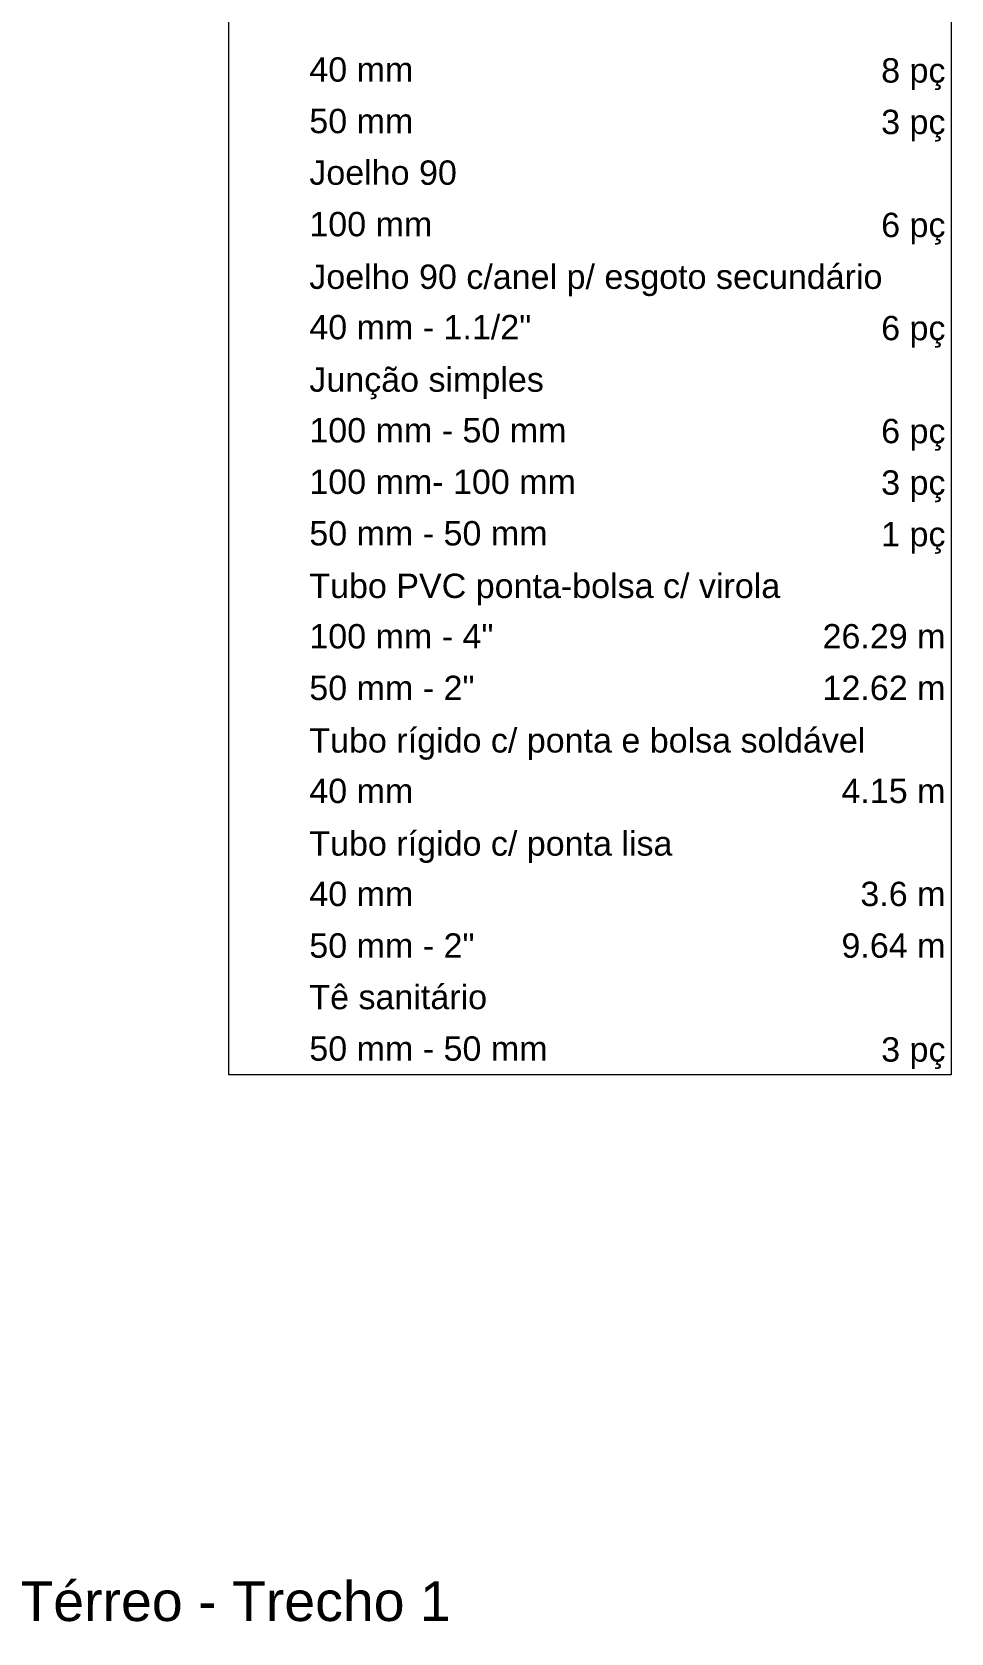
# Model space of a CAD drawing. Header units: millimetres. Extents: x -823 to -490, y -63 to 119.
# Drawn here: x -592.63 to -584.33, y 51.66 to 66.12 of the extents above; entities that cross this region are included whole.
import ezdxf

# ---------------------------------------------------------------- set-up
doc = ezdxf.new("R2010")
doc.units = ezdxf.units.MM
doc.header["$LTSCALE"] = 0.2
doc.header["$MEASUREMENT"] = 0
doc.layers.add('DI-Tabelas', color=7, linetype='Continuous', lineweight=5)
doc.layers.add('DI-Textos do quadro', color=7, linetype='Continuous', lineweight=20)
doc.styles.add('Arial', font='arial.ttf')

msp = doc.modelspace()

# ---------------------------------------------------------------- linework, layer by layer
at = {"layer": 'DI-Tabelas'}
for p, q in [((-590.85, 66.009), (-590.85, 66.475)), ((-584.327, 66.475), (-584.327, 66.009)), ((-590.85, 65.544), (-590.85, 66.009)), ((-584.327, 66.009), (-584.327, 65.544)), ((-590.85, 65.079), (-590.85, 65.544)), ((-584.327, 65.544), (-584.327, 65.079)), ((-590.85, 64.614), (-590.85, 65.079)), ((-584.327, 65.079), (-584.327, 64.614)), ((-590.85, 64.149), (-590.85, 64.614)), ((-584.327, 64.614), (-584.327, 64.149)), ((-590.85, 63.683), (-590.85, 64.149)), ((-584.327, 64.149), (-584.327, 63.683)), ((-590.85, 63.218), (-590.85, 63.683)), ((-584.327, 63.683), (-584.327, 63.218)), ((-590.85, 62.753), (-590.85, 63.218)), ((-584.327, 63.218), (-584.327, 62.753)), ((-590.85, 62.288), (-590.85, 62.753)), ((-584.327, 62.753), (-584.327, 62.288)), ((-590.85, 61.823), (-590.85, 62.288)), ((-584.327, 62.288), (-584.327, 61.823)), ((-590.85, 61.357), (-590.85, 61.823)), ((-584.327, 61.823), (-584.327, 61.357)), ((-590.85, 60.892), (-590.85, 61.357)), ((-584.327, 61.357), (-584.327, 60.892)), ((-590.85, 60.427), (-590.85, 60.892)), ((-584.327, 60.892), (-584.327, 60.427)), ((-590.85, 59.962), (-590.85, 60.427)), ((-584.327, 60.427), (-584.327, 59.962)), ((-590.85, 59.497), (-590.85, 59.962)), ((-584.327, 59.962), (-584.327, 59.497)), ((-590.85, 59.031), (-590.85, 59.497)), ((-584.327, 59.497), (-584.327, 59.031)), ((-590.85, 58.566), (-590.85, 59.031)), ((-584.327, 59.031), (-584.327, 58.566)), ((-590.85, 58.101), (-590.85, 58.566)), ((-584.327, 58.566), (-584.327, 58.101)), ((-590.85, 57.636), (-590.85, 58.101)), ((-584.327, 58.101), (-584.327, 57.636)), ((-590.85, 57.171), (-590.85, 57.636)), ((-584.327, 57.636), (-584.327, 57.171)), ((-590.85, 56.705), (-590.85, 57.171)), ((-584.327, 57.171), (-584.327, 56.705)), ((-590.173, 56.705), (-590.85, 56.705)), ((-587.127, 56.705), (-590.173, 56.705)), ((-584.327, 56.705), (-587.127, 56.705))]:
    msp.add_line(p, q, dxfattribs=at)

# ---------------------------------------------------------------- texts
at = {"layer": 'DI-Tabelas', "char_height": 0.22, "line_spacing_factor": 0.6, "style": 'Arial'}
for s, insert, width, attachment_point in [('40 mm', (-590.123, 65.667), 1.87838, 7), ('8 pç', (-584.377, 65.594), 1.16171, 9), ('50 mm', (-590.123, 65.202), 1.87838, 7), ('3 pç', (-584.377, 65.129), 1.16171, 9), ('Joelho 90', (-590.123, 64.736), 2.66515, 7), ('100 mm', (-590.123, 64.271), 2.22012, 7), ('6 pç', (-584.377, 64.199), 1.16171, 9), ('Joelho 90 c/anel p/ esgoto secundário', (-590.123, 63.733), 10.35207, 7), ('40 mm - 1.1/2"', (-590.123, 63.341), 4.0093, 7), ('6 pç', (-584.377, 63.268), 1.16171, 9), ('Junção simples', (-590.123, 62.803), 4.23634, 7), ('100 mm - 50 mm', (-590.123, 62.41), 4.64448, 7), ('6 pç', (-584.377, 62.338), 1.16171, 9), ('100 mm- 100 mm', (-590.123, 61.945), 4.81552, 7), ('3 pç', (-584.377, 61.873), 1.16171, 9), ('50 mm - 50 mm', (-590.123, 61.48), 4.30274, 7), ('1 pç', (-584.377, 61.407), 1.16171, 9), ('Tubo PVC ponta-bolsa c/ virola', (-590.123, 60.942), 8.50622, 7), ('100 mm - 4"', (-590.123, 60.55), 3.32616, 7), ('26.29 m', (-584.377, 60.55), 2.22046, 9), ('50 mm - 2"', (-590.123, 60.084), 2.98442, 7), ('12.62 m', (-584.377, 60.084), 2.22046, 9), ('Tubo rígido c/ ponta e bolsa soldável', (-590.123, 59.547), 10.04387, 7), ('40 mm', (-590.123, 59.154), 1.87838, 7), ('4.15 m', (-584.377, 59.154), 1.87872, 9), ('Tubo rígido c/ ponta lisa', (-590.123, 58.616), 6.55875, 7), ('40 mm', (-590.123, 58.224), 1.87838, 7), ('3.6 m', (-584.377, 58.224), 1.53698, 9), ('50 mm - 2"', (-590.123, 57.758), 2.98442, 7), ('9.64 m', (-584.377, 57.758), 1.87872, 9), ('Tê sanitário', (-590.123, 57.293), 3.21079, 7), ('50 mm - 50 mm', (-590.123, 56.828), 4.30274, 7), ('3 pç', (-584.377, 56.755), 1.16171, 9)]:
    msp.add_mtext(s, dxfattribs=dict(at, insert=insert, width=width, attachment_point=attachment_point))
at = {"layer": 'DI-Textos do quadro', "insert": (-596.89, 51.664), "char_height": 0.35856, "width": 9.46586, "attachment_point": 7, "line_spacing_factor": 0.798, "style": 'Arial'}
msp.add_mtext('Projeto Sanitário - Térreo - Trecho 1', dxfattribs=at)

doc.saveas('drawing.dxf')
